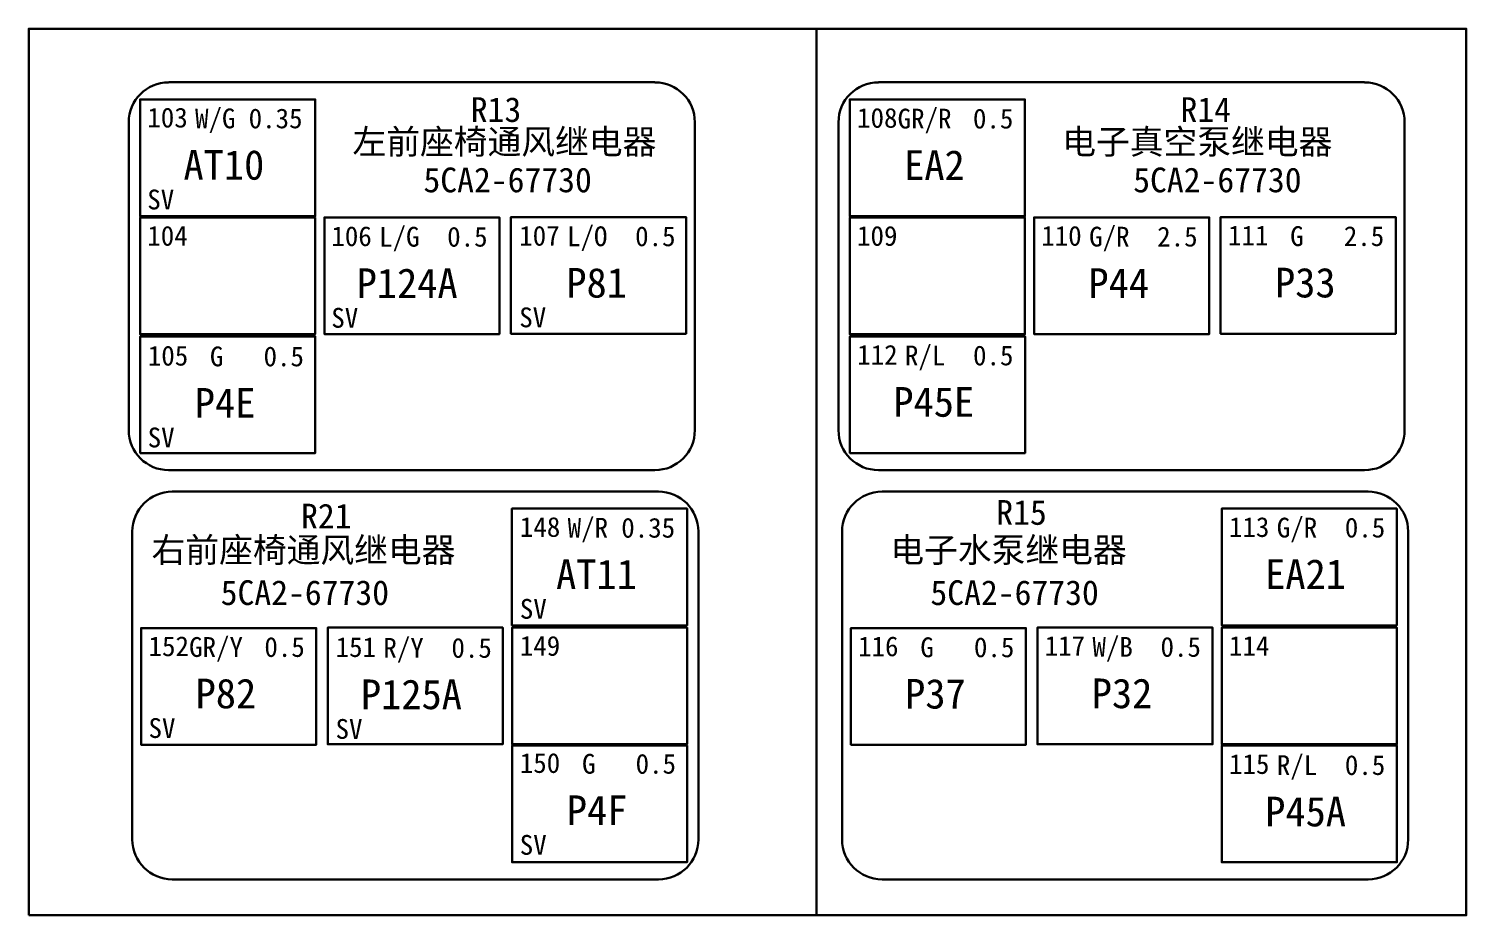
# Model space of a CAD drawing. Header units: millimetres. Extents: x 6 to 3615, y -854 to 0.
# Drawn here: x 1417.4 to 1516.6, y -414.5 to -353.3 of the extents above; entities that cross this region are included whole.
import ezdxf

# ---------------------------------------------------------------- set-up
doc = ezdxf.new("R2010")
doc.units = ezdxf.units.MM
doc.styles.add('4eff5b8b_Style', font='simfang.ttf')

msp = doc.modelspace()

# ---------------------------------------------------------------- linework, layer by layer
at = {"linetype": 'Continuous', "lineweight": 30}
for p, q in [((1516.628, -353.323), (1417.383, -353.323)), ((1417.383, -353.323), (1417.383, -414.542)), ((1516.628, -414.542), (1516.628, -353.323)), ((1437.159, -358.208), (1425.07, -358.208)), ((1425.07, -358.208), (1425.07, -366.268)), ((1437.159, -366.268), (1437.159, -358.208)), ((1437.159, -358.208), (1437.159, -358.208)), ((1486.159, -358.208), (1474.07, -358.208)), ((1474.07, -358.208), (1474.07, -366.268)), ((1486.159, -366.268), (1486.159, -358.208)), ((1486.159, -358.208), (1486.159, -358.208)), ((1437.156, -366.359), (1425.068, -366.359)), ((1425.068, -366.359), (1425.068, -374.417)), ((1425.07, -366.268), (1437.159, -366.268)), ((1437.156, -374.417), (1437.156, -366.359)), ((1437.156, -366.359), (1437.156, -366.359)), ((1449.88, -366.357), (1437.792, -366.357)), ((1437.792, -366.357), (1437.792, -374.414)), ((1449.88, -374.414), (1449.88, -366.357)), ((1449.88, -366.357), (1449.88, -366.357)), ((1462.76, -366.331), (1450.672, -366.331)), ((1450.672, -366.331), (1450.672, -374.388)), ((1462.76, -374.388), (1462.76, -366.331)), ((1462.76, -366.331), (1462.76, -366.331)), ((1486.156, -366.359), (1474.068, -366.359)), ((1474.068, -366.359), (1474.068, -374.417)), ((1474.07, -366.268), (1486.159, -366.268)), ((1486.156, -374.417), (1486.156, -366.359)), ((1486.156, -366.359), (1486.156, -366.359)), ((1498.88, -366.357), (1486.792, -366.357)), ((1486.792, -366.357), (1486.792, -374.414)), ((1498.88, -374.414), (1498.88, -366.357)), ((1498.88, -366.357), (1498.88, -366.357)), ((1511.76, -366.331), (1499.672, -366.331)), ((1499.672, -366.331), (1499.672, -374.388)), ((1511.76, -374.388), (1511.76, -366.331)), ((1511.76, -366.331), (1511.76, -366.331)), ((1425.068, -374.417), (1437.156, -374.417)), ((1437.164, -374.573), (1425.076, -374.573)), ((1425.076, -374.573), (1425.076, -382.63)), ((1437.164, -382.63), (1437.164, -374.573)), ((1437.164, -374.573), (1437.164, -374.573)), ((1437.792, -374.414), (1449.88, -374.414)), ((1450.672, -374.388), (1462.76, -374.388)), ((1474.068, -374.417), (1486.156, -374.417)), ((1486.164, -374.573), (1474.076, -374.573)), ((1474.076, -374.573), (1474.076, -382.63)), ((1486.164, -382.63), (1486.164, -374.573)), ((1486.164, -374.573), (1486.164, -374.573)), ((1486.792, -374.414), (1498.88, -374.414)), ((1499.672, -374.388), (1511.76, -374.388)), ((1425.076, -382.63), (1437.164, -382.63)), ((1474.076, -382.63), (1486.164, -382.63)), ((1462.831, -386.464), (1450.742, -386.464)), ((1450.742, -386.464), (1450.742, -394.521)), ((1462.831, -394.521), (1462.831, -386.464)), ((1511.831, -386.464), (1499.742, -386.464)), ((1499.742, -386.464), (1499.742, -394.521)), ((1511.831, -394.521), (1511.831, -386.464)), ((1437.232, -394.706), (1425.143, -394.706)), ((1425.143, -394.706), (1425.143, -402.763)), ((1437.232, -402.763), (1437.232, -394.706)), ((1450.112, -394.68), (1438.023, -394.68)), ((1438.023, -394.68), (1438.023, -402.737)), ((1450.112, -402.737), (1450.112, -394.68)), ((1450.742, -394.521), (1462.831, -394.521)), ((1450.742, -394.521), (1450.742, -394.521)), ((1462.839, -394.677), (1450.75, -394.677)), ((1450.75, -394.677), (1450.75, -402.734)), ((1462.839, -402.734), (1462.839, -394.677)), ((1486.232, -394.706), (1474.143, -394.706)), ((1474.143, -394.706), (1474.143, -402.763)), ((1486.232, -402.763), (1486.232, -394.706)), ((1499.112, -394.68), (1487.023, -394.68)), ((1487.023, -394.68), (1487.023, -402.737)), ((1499.112, -402.737), (1499.112, -394.68)), ((1499.742, -394.521), (1511.831, -394.521)), ((1499.742, -394.521), (1499.742, -394.521)), ((1511.839, -394.677), (1499.75, -394.677)), ((1499.75, -394.677), (1499.75, -402.734)), ((1511.839, -402.734), (1511.839, -394.677)), ((1425.143, -402.763), (1437.232, -402.763)), ((1425.143, -402.763), (1425.143, -402.763)), ((1438.023, -402.737), (1450.112, -402.737)), ((1438.023, -402.737), (1438.023, -402.737)), ((1462.836, -402.826), (1450.747, -402.826)), ((1450.747, -402.826), (1450.747, -410.885)), ((1450.75, -402.734), (1462.839, -402.734)), ((1450.75, -402.734), (1450.75, -402.734)), ((1462.836, -410.885), (1462.836, -402.826)), ((1474.143, -402.763), (1486.232, -402.763)), ((1474.143, -402.763), (1474.143, -402.763)), ((1487.023, -402.737), (1499.112, -402.737)), ((1487.023, -402.737), (1487.023, -402.737)), ((1511.836, -402.826), (1499.747, -402.826)), ((1499.747, -402.826), (1499.747, -410.885)), ((1499.75, -402.734), (1511.839, -402.734)), ((1499.75, -402.734), (1499.75, -402.734)), ((1511.836, -410.885), (1511.836, -402.826)), ((1450.747, -410.885), (1462.836, -410.885)), ((1450.747, -410.885), (1450.747, -410.885)), ((1499.747, -410.885), (1511.836, -410.885)), ((1499.747, -410.885), (1499.747, -410.885)), ((1417.383, -414.542), (1516.628, -414.542)), ((1417.383, -414.542), (1417.383, -414.542))]:
    msp.add_line(p, q, dxfattribs=at)
for points in [[(1417.383, -414.542), (1516.628, -414.542), (1516.628, -353.323), (1417.383, -353.323), (1417.383, -414.542)], [(1437.159, -358.208), (1425.07, -358.208), (1425.07, -366.268), (1437.159, -366.268), (1437.159, -358.208)], [(1486.159, -358.208), (1474.07, -358.208), (1474.07, -366.268), (1486.159, -366.268), (1486.159, -358.208)], [(1437.156, -366.359), (1425.068, -366.359), (1425.068, -374.417), (1437.156, -374.417), (1437.156, -366.359)], [(1449.88, -366.357), (1437.792, -366.357), (1437.792, -374.414), (1449.88, -374.414), (1449.88, -366.357)], [(1462.76, -366.331), (1450.672, -366.331), (1450.672, -374.388), (1462.76, -374.388), (1462.76, -366.331)], [(1486.156, -366.359), (1474.068, -366.359), (1474.068, -374.417), (1486.156, -374.417), (1486.156, -366.359)], [(1498.88, -366.357), (1486.792, -366.357), (1486.792, -374.414), (1498.88, -374.414), (1498.88, -366.357)], [(1511.76, -366.331), (1499.672, -366.331), (1499.672, -374.388), (1511.76, -374.388), (1511.76, -366.331)], [(1437.164, -374.573), (1425.076, -374.573), (1425.076, -382.63), (1437.164, -382.63), (1437.164, -374.573)], [(1486.164, -374.573), (1474.076, -374.573), (1474.076, -382.63), (1486.164, -382.63), (1486.164, -374.573)], [(1450.742, -394.521), (1462.831, -394.521), (1462.831, -386.464), (1450.742, -386.464), (1450.742, -394.521)], [(1499.742, -394.521), (1511.831, -394.521), (1511.831, -386.464), (1499.742, -386.464), (1499.742, -394.521)], [(1425.143, -402.763), (1437.232, -402.763), (1437.232, -394.706), (1425.143, -394.706), (1425.143, -402.763)], [(1438.023, -402.737), (1450.112, -402.737), (1450.112, -394.68), (1438.023, -394.68), (1438.023, -402.737)], [(1450.75, -402.734), (1462.839, -402.734), (1462.839, -394.677), (1450.75, -394.677), (1450.75, -402.734)], [(1474.143, -402.763), (1486.232, -402.763), (1486.232, -394.706), (1474.143, -394.706), (1474.143, -402.763)], [(1487.023, -402.737), (1499.112, -402.737), (1499.112, -394.68), (1487.023, -394.68), (1487.023, -402.737)], [(1499.75, -402.734), (1511.839, -402.734), (1511.839, -394.677), (1499.75, -394.677), (1499.75, -402.734)], [(1450.747, -410.885), (1462.836, -410.885), (1462.836, -402.826), (1450.747, -402.826), (1450.747, -410.885)], [(1499.747, -410.885), (1511.836, -410.885), (1511.836, -402.826), (1499.747, -402.826), (1499.747, -410.885)]]:
    msp.add_lwpolyline(points, close=True, dxfattribs=at)
for points in [[(1471.768, -353.323), (1471.768, -414.542), (1472.161, -414.542)], [(1427.047, -357.023), (1460.609, -357.023)], [(1476.047, -357.023), (1509.609, -357.023)], [(1437.159, -366.268), (1437.159, -358.208), (1425.07, -358.208), (1425.07, -366.268), (1437.159, -366.268)], [(1425.07, -358.208), (1425.07, -366.268), (1437.159, -366.268), (1437.159, -358.208), (1425.07, -358.208)], [(1486.159, -366.268), (1486.159, -358.208), (1474.07, -358.208), (1474.07, -366.268), (1486.159, -366.268)], [(1474.07, -358.208), (1474.07, -366.268), (1486.159, -366.268), (1486.159, -358.208), (1474.07, -358.208)], [(1424.284, -381.047), (1424.284, -359.786)], [(1463.372, -381.047), (1463.372, -359.786), (1463.372, -378.799)], [(1473.284, -381.047), (1473.284, -359.786)], [(1512.372, -381.047), (1512.372, -359.786), (1512.372, -378.799)], [(1437.156, -374.417), (1437.156, -366.359), (1425.068, -366.359), (1425.068, -374.417)], [(1425.068, -366.359), (1425.068, -374.417), (1437.156, -374.417), (1437.156, -366.359), (1425.068, -366.359)], [(1437.792, -374.414), (1449.88, -374.414), (1449.88, -366.357), (1437.792, -366.357)], [(1437.792, -366.357), (1437.792, -374.414), (1449.88, -374.414), (1449.88, -366.357), (1437.792, -366.357)], [(1462.76, -366.331), (1450.672, -366.331), (1450.672, -374.388), (1462.76, -374.388)], [(1450.672, -366.331), (1450.672, -374.388), (1462.76, -374.388), (1462.76, -366.331), (1450.672, -366.331)], [(1486.156, -374.417), (1486.156, -366.359), (1474.068, -366.359), (1474.068, -374.417)], [(1474.068, -366.359), (1474.068, -374.417), (1486.156, -374.417), (1486.156, -366.359), (1474.068, -366.359)], [(1486.792, -374.414), (1498.88, -374.414), (1498.88, -366.357), (1486.792, -366.357)], [(1486.792, -366.357), (1486.792, -374.414), (1498.88, -374.414), (1498.88, -366.357), (1486.792, -366.357)], [(1511.76, -366.331), (1499.672, -366.331), (1499.672, -374.388), (1511.76, -374.388)], [(1499.672, -366.331), (1499.672, -374.388), (1511.76, -374.388), (1511.76, -366.331), (1499.672, -366.331)], [(1437.164, -374.417), (1425.076, -374.417)], [(1425.076, -374.573), (1425.076, -382.63)], [(1437.164, -374.573), (1425.076, -374.573), (1425.076, -382.63), (1437.164, -382.63), (1437.164, -374.573), (1437.164, -382.63)], [(1486.164, -374.417), (1474.076, -374.417)], [(1474.076, -374.573), (1474.076, -382.63)], [(1486.164, -374.573), (1474.076, -374.573), (1474.076, -382.63), (1486.164, -382.63), (1486.164, -374.573), (1486.164, -382.63)], [(1460.609, -383.807), (1427.047, -383.807)], [(1509.609, -383.807), (1476.047, -383.807)], [(1427.294, -385.284), (1460.857, -385.284)], [(1476.294, -385.284), (1509.857, -385.284)], [(1450.742, -386.464), (1450.742, -394.521)], [(1462.831, -386.464), (1450.742, -386.464), (1450.742, -394.521), (1462.831, -394.521), (1462.831, -386.464), (1462.831, -394.521)], [(1499.742, -386.464), (1499.742, -394.521)], [(1511.831, -386.464), (1499.742, -386.464), (1499.742, -394.521), (1511.831, -394.521), (1511.831, -386.464), (1511.831, -394.521)], [(1424.531, -388.047), (1424.531, -409.307), (1424.531, -390.294)], [(1463.62, -388.047), (1463.62, -409.307)], [(1473.531, -388.047), (1473.531, -409.307), (1473.531, -390.294)], [(1512.62, -388.047), (1512.62, -409.307)], [(1425.143, -402.763), (1437.232, -402.763), (1437.232, -394.706), (1425.143, -394.706)], [(1425.143, -394.706), (1425.143, -402.763), (1437.232, -402.763), (1437.232, -394.706), (1425.143, -394.706)], [(1450.112, -394.68), (1438.023, -394.68), (1438.023, -402.737), (1450.112, -402.737)], [(1438.023, -394.68), (1438.023, -402.737), (1450.112, -402.737), (1450.112, -394.68), (1438.023, -394.68)], [(1450.742, -394.677), (1462.831, -394.677)], [(1450.75, -394.677), (1450.75, -402.734), (1462.839, -402.734), (1462.839, -394.677)], [(1450.75, -394.677), (1450.75, -402.734), (1462.839, -402.734), (1462.839, -394.677), (1450.75, -394.677)], [(1474.143, -402.763), (1486.232, -402.763), (1486.232, -394.706), (1474.143, -394.706)], [(1474.143, -394.706), (1474.143, -402.763), (1486.232, -402.763), (1486.232, -394.706), (1474.143, -394.706)], [(1499.112, -394.68), (1487.023, -394.68), (1487.023, -402.737), (1499.112, -402.737)], [(1487.023, -394.68), (1487.023, -402.737), (1499.112, -402.737), (1499.112, -394.68), (1487.023, -394.68)], [(1499.742, -394.677), (1511.831, -394.677)], [(1499.75, -394.677), (1499.75, -402.734), (1511.839, -402.734), (1511.839, -394.677)], [(1499.75, -394.677), (1499.75, -402.734), (1511.839, -402.734), (1511.839, -394.677), (1499.75, -394.677)], [(1450.747, -402.826), (1450.747, -410.885), (1462.836, -410.885), (1462.836, -402.826), (1450.747, -402.826)], [(1450.747, -402.826), (1450.747, -410.885), (1462.836, -410.885), (1462.836, -402.826), (1450.747, -402.826)], [(1499.747, -402.826), (1499.747, -410.885), (1511.836, -410.885), (1511.836, -402.826), (1499.747, -402.826)], [(1499.747, -402.826), (1499.747, -410.885), (1511.836, -410.885), (1511.836, -402.826), (1499.747, -402.826)], [(1460.857, -412.07), (1427.294, -412.07)], [(1509.857, -412.07), (1476.294, -412.07)]]:
    msp.add_lwpolyline(points, dxfattribs=at)
for centre, radius, start, end in [((1427.042, -359.781), 2.755, 90, -180), ((1460.615, -359.781), 2.755, 0, 90), ((1476.047, -359.786), 2.76, 90, -180), ((1509.609, -359.786), 2.76, 0, 90), ((1427.042, -381.049), 2.755, -180, -90), ((1460.615, -381.049), 2.755, -90, 0), ((1476.047, -381.044), 2.76, -180, -90), ((1509.609, -381.044), 2.76, -90, 0), ((1427.289, -388.044), 2.755, 90, -180), ((1460.862, -388.044), 2.755, 0, 90), ((1476.294, -388.049), 2.76, 90, -180), ((1509.857, -388.049), 2.76, 0, 90), ((1427.289, -409.312), 2.755, -180, -90), ((1460.862, -409.312), 2.755, -90, 0), ((1476.294, -409.307), 2.76, -180, -90), ((1509.857, -409.307), 2.76, -90, 0)]:
    msp.add_arc(centre, radius, start, end, dxfattribs=at)

# ---------------------------------------------------------------- texts
at = {"linetype": 'Continuous', "style": '4eff5b8b_Style'}
for s, height, p in [('R13', 1.709, (1447.898, -359.76)), ('R14', 1.709, (1496.898, -359.76)), ('103', 1.3672, (1425.57, -360.141)), ('W/G', 1.3672, (1428.865, -360.198)), ('0.35', 1.3672, (1432.565, -360.198)), ('108', 1.3672, (1474.57, -360.161)), ('GR/R', 1.3672, (1477.37, -360.211)), ('0.5', 1.3672, (1482.57, -360.211)), ('左前座椅通风继电器', 1.709, (1439.734, -361.979)), ('电子真空泵继电器', 1.709, (1488.734, -361.979)), ('AT10', 2.0508, (1428.065, -363.747)), ('EA2', 2.0508, (1477.82, -363.76)), ('5CA2-67730', 1.709, (1444.633, -364.617)), ('5CA2-67730', 1.709, (1493.633, -364.617)), ('SV', 1.3672, (1425.565, -365.797)), ('104', 1.3672, (1425.568, -368.305)), ('106', 1.3672, (1438.276, -368.331)), ('L/G', 1.3672, (1441.57, -368.37)), ('0.5', 1.3672, (1446.271, -368.37)), ('107', 1.3672, (1451.245, -368.302)), ('L/O', 1.3672, (1454.547, -368.339)), ('0.5', 1.3672, (1459.247, -368.339)), ('109', 1.3672, (1474.568, -368.31)), ('110', 1.3672, (1487.286, -368.305)), ('G/R', 1.3672, (1490.591, -368.362)), ('2.5', 1.3672, (1495.292, -368.362)), ('111', 1.3672, (1500.177, -368.281)), ('G', 1.367, (1504.474, -368.328)), ('2.5', 1.3672, (1508.174, -368.328)), ('P124A', 2.0508, (1440.021, -371.919)), ('P81', 2.0508, (1454.497, -371.888)), ('P44', 2.0508, (1490.542, -371.911)), ('P33', 2.0508, (1503.424, -371.878)), ('SV', 1.3672, (1438.271, -373.969)), ('SV', 1.3672, (1451.247, -373.938)), ('R/L', 1.3672, (1477.875, -376.568)), ('105', 1.3672, (1425.604, -376.583)), ('G', 1.367, (1429.893, -376.633)), ('0.5', 1.3672, (1433.594, -376.633)), ('112', 1.3672, (1474.581, -376.523)), ('0.5', 1.3672, (1482.576, -376.568)), ('P45E', 2.0508, (1477.076, -380.117)), ('P4E', 2.0508, (1428.844, -380.182)), ('SV', 1.3672, (1425.594, -382.232)), ('R15', 1.709, (1484.18, -387.578)), ('R21', 1.709, (1436.18, -387.828)), ('W/R', 1.3672, (1454.589, -388.466)), ('G/R', 1.3672, (1503.544, -388.456)), ('148', 1.3672, (1451.292, -388.411)), ('0.35', 1.3672, (1458.289, -388.466)), ('113', 1.3672, (1500.245, -388.417)), ('0.5', 1.3672, (1508.245, -388.456)), ('右前座椅通风继电器', 1.709, (1425.865, -390.169)), ('电子水泵继电器', 1.709, (1476.865, -390.169)), ('AT11', 2.0508, (1453.789, -392.016)), ('EA21', 2.0508, (1502.745, -392.005)), ('5CA2-67730', 1.709, (1430.633, -393.117)), ('5CA2-67730', 1.709, (1479.633, -393.117)), ('SV', 1.3672, (1451.289, -394.065)), ('152', 1.3672, (1425.654, -396.646)), ('GR/Y', 1.3672, (1428.451, -396.701)), ('0.5', 1.3672, (1433.651, -396.701)), ('151', 1.3672, (1438.568, -396.706)), ('R/Y', 1.3672, (1441.865, -396.76)), ('0.5', 1.3672, (1446.565, -396.76)), ('149', 1.3672, (1451.284, -396.62)), ('116', 1.3672, (1474.641, -396.654)), ('G', 1.367, (1478.938, -396.721)), ('0.5', 1.3672, (1482.638, -396.721)), ('117', 1.3672, (1487.523, -396.625)), ('W/B', 1.3672, (1490.82, -396.693)), ('0.5', 1.3672, (1495.521, -396.693)), ('114', 1.3672, (1500.247, -396.622)), ('P82', 2.0508, (1428.901, -400.25)), ('P125A', 2.0508, (1440.315, -400.31)), ('P37', 2.0508, (1477.888, -400.271)), ('P32', 2.0508, (1490.771, -400.242)), ('SV', 1.3672, (1425.651, -402.299)), ('SV', 1.3672, (1438.565, -402.359)), ('150', 1.3672, (1451.284, -404.711)), ('G', 1.367, (1455.581, -404.766)), ('0.5', 1.3672, (1459.281, -404.766)), ('115', 1.3672, (1500.25, -404.781)), ('R/L', 1.3672, (1503.547, -404.854)), ('0.5', 1.3672, (1508.247, -404.854)), ('P4F', 2.0508, (1454.531, -408.315)), ('P45A', 2.0508, (1502.747, -408.404)), ('SV', 1.3672, (1451.281, -410.365))]:
    msp.add_text(s, height=height, dxfattribs=at).set_placement(p)

doc.saveas('drawing.dxf')
